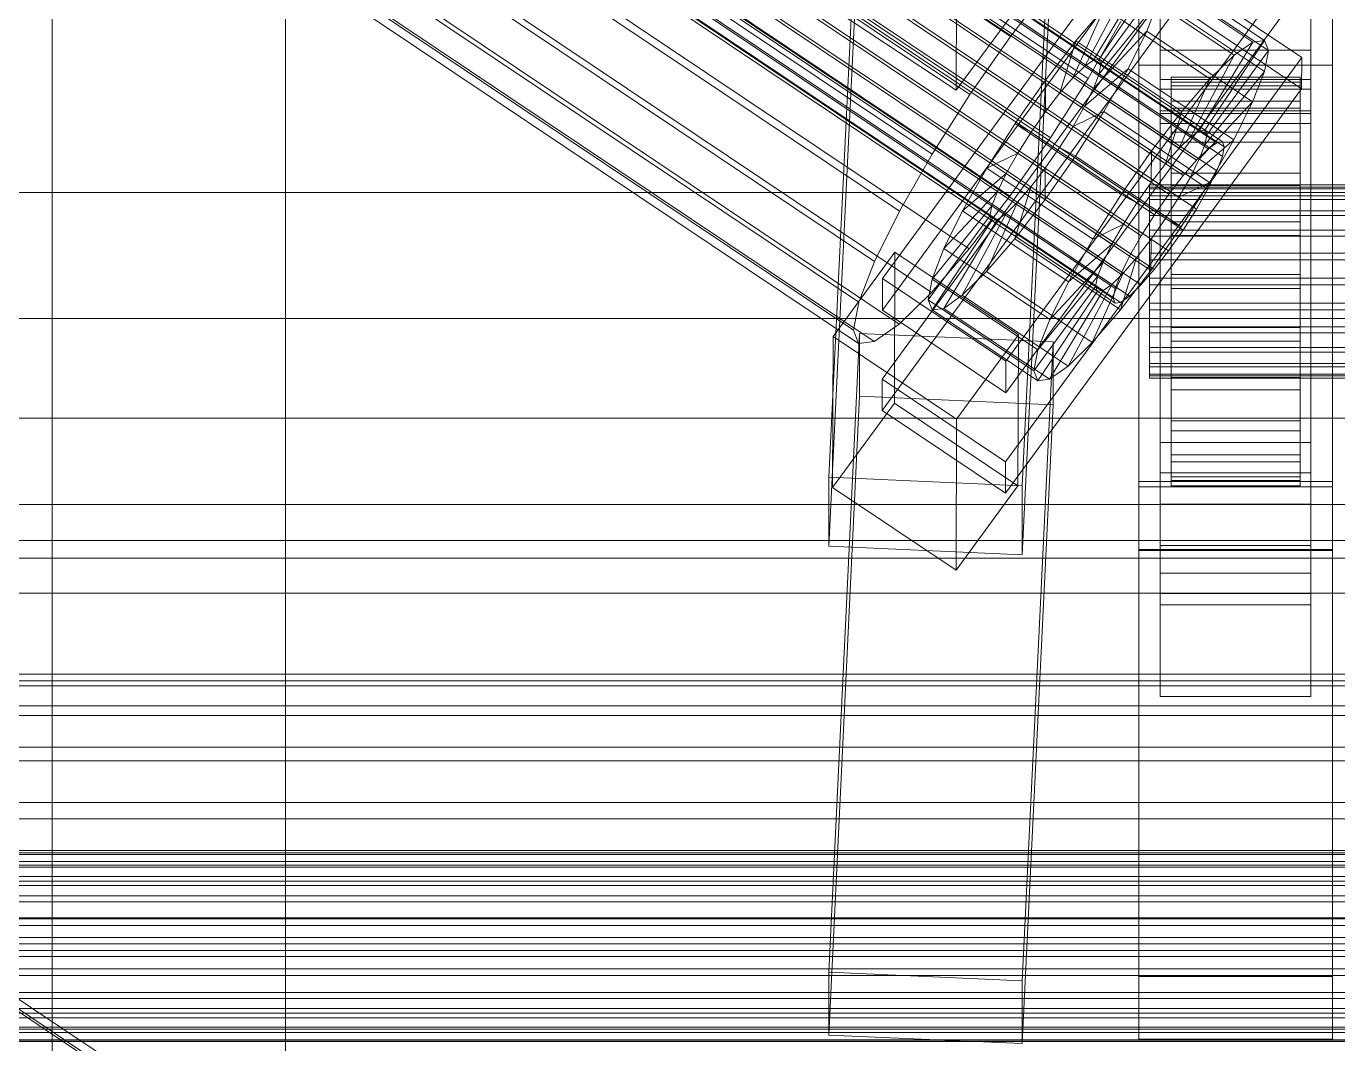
# Model space of a CAD drawing. Header units: millimetres. Extents: x -1970 to 34302, y -65268 to 6837.
# Drawn here: x -252.4 to -130.5, y -33325.2 to -33230.6 of the extents above; entities that cross this region are included whole.
import ezdxf

# ---------------------------------------------------------------- set-up
doc = ezdxf.new("R2010")
doc.units = ezdxf.units.MM
doc.layers.add('frontal_C01', color=7, linetype='Continuous', lineweight=0)
doc.layers.add('frontal_C02', color=7, linetype='Continuous', lineweight=0)

msp = doc.modelspace()

# ---------------------------------------------------------------- linework, layer by layer
at = {"layer": 'frontal_C01'}
for p, q in [((-250, -32680.37), (-250, -35735.764)), ((-250, -35740.498), (-250, -32685.104)), ((-228.298, -33114.26), (-228.298, -33426.447)), ((-228.298, -33432.135), (-228.298, -33119.948)), ((-147, -33236.46), (-147, -33190.987)), ((-133, -33190.987), (-133, -33236.46)), ((-147, -33194.188), (-147, -33239.662)), ((-133, -33239.662), (-133, -33194.188)), ((-177.811, -33272.544), (-174.943, -33213.725)), ((-156.962, -33214.511), (-159.83, -33273.331)), ((-177.811, -33278.949), (-174.943, -33220.129)), ((-159.83, -33279.735), (-156.962, -33220.916)), ((-165.983, -33236.569), (-165.926, -33221.2)), ((-147, -33238.727), (-147, -33223.359)), ((-147, -33232.833), (-147, -33223.359)), ((-133, -33223.359), (-133, -33238.727)), ((-133, -33223.359), (-133, -33232.833)), ((-149, -33234.245), (-149, -33227.842)), ((-149, -33272.936), (-149, -33227.842)), ((-131, -33227.842), (-131, -33234.245)), ((-131, -33227.842), (-131, -33272.936)), ((-177.451, -33228.957), (-165.983, -33236.569)), ((-165.983, -33236.569), (-160.247, -33228.81)), ((-133, -33232.833), (-147, -33232.833)), ((-147, -33232.833), (-147, -33248.201)), ((-133, -33248.201), (-133, -33232.833)), ((-131, -33234.245), (-149, -33234.245)), ((-149, -33279.339), (-149, -33234.245)), ((-131, -33279.339), (-131, -33234.245)), ((-133, -33236.46), (-147, -33236.46)), ((-147, -33236.46), (-147, -33239.662)), ((-133, -33239.662), (-133, -33236.46)), ((-133, -33238.727), (-147, -33238.727)), ((-147, -33238.727), (-147, -33248.201)), ((-133, -33248.201), (-133, -33238.727)), ((-147, -33239.662), (-133, -33239.662)), ((-147, -33248.201), (-133, -33248.201)), ((-425, -33267.058), (425, -33267.058)), ((-159.83, -33273.331), (-177.811, -33272.544)), ((-177.811, -33272.544), (-177.811, -33278.949)), ((-159.83, -33279.735), (-159.83, -33273.331)), ((-131, -33272.936), (-149, -33272.936)), ((-149, -33272.936), (-149, -33279.339)), ((-131, -33279.339), (-131, -33272.936)), ((980, -33275.062), (-980, -33275.062)), ((425, -33278.426), (-425, -33278.426)), ((-177.811, -33278.949), (-159.83, -33279.735)), ((-149, -33279.339), (-131, -33279.339)), ((980, -33280.062), (-980, -33280.062)), ((425, -33283.323), (-425, -33283.323)), ((-425, -33294.691), (425, -33294.691))]:
    msp.add_line(p, q, dxfattribs=at)
at = {"layer": 'frontal_C02'}
for p, q in [((-250, -32976.99), (-250, -35767.535)), ((-250, -35772.314), (-250, -32981.769)), ((-356.348, -33098.776), (-142.549, -33242.017)), ((-355.53, -33098.201), (-141.731, -33241.442)), ((-355.017, -33098.131), (-141.218, -33241.372)), ((-354.844, -33098.571), (-141.045, -33241.813)), ((-357.415, -33099.818), (-143.617, -33243.059)), ((-355.022, -33099.492), (-141.224, -33242.734)), ((-358.659, -33101.255), (-144.861, -33244.496)), ((-355.541, -33100.831), (-141.742, -33244.072)), ((-356.363, -33102.496), (-142.565, -33245.737)), ((-146.196, -33246.231), (-359.995, -33102.99)), ((-361.332, -33104.904), (-147.533, -33248.145)), ((-357.434, -33104.374), (-143.635, -33247.615)), ((-358.68, -33106.337), (-144.881, -33249.578)), ((-362.578, -33106.866), (-148.779, -33250.108)), ((-363.648, -33108.744), (-149.85, -33251.986)), ((-360.017, -33108.25), (-146.218, -33251.492)), ((-160.922, -33231.559), (-345.231, -33108.075)), ((-361.352, -33109.985), (-147.554, -33253.227)), ((-364.471, -33110.409), (-150.672, -33253.651)), ((-364.989, -33111.748), (-151.191, -33254.989)), ((-363.664, -33112.464), (-149.865, -33255.706)), ((-362.596, -33111.422), (-148.798, -33254.664)), ((-338.003, -33111.981), (-153.694, -33235.465)), ((-365.168, -33112.669), (-151.369, -33255.91)), ((-364.995, -33113.109), (-151.196, -33256.351)), ((-364.482, -33113.04), (-150.683, -33256.281)), ((-349.002, -33113.477), (-164.693, -33236.961)), ((-341.52, -33117.521), (-157.211, -33241.005)), ((-352.519, -33119.016), (-168.21, -33242.5)), ((-345.291, -33122.922), (-160.982, -33246.406)), ((-355.541, -33124.316), (-171.232, -33247.8)), ((-349.061, -33127.818), (-164.752, -33251.302)), ((-357.863, -33129.015), (-173.554, -33252.499)), ((-352.572, -33131.874), (-168.263, -33255.358)), ((-359.326, -33132.793), (-175.016, -33256.277)), ((-359.83, -33135.392), (-175.521, -33258.876)), ((-355.584, -33134.814), (-171.275, -33258.298)), ((-359.341, -33136.635), (-175.032, -33260.119)), ((-357.893, -33136.438), (-173.584, -33259.922)), ((-228.298, -33158.452), (-228.298, -33332.832)), ((-228.298, -33338.573), (-228.298, -33164.193)), ((-172.809, -33254.071), (-145.277, -33216.478)), ((-145.289, -33219.401), (-172.821, -33256.994)), ((-133.809, -33224.162), (-161.341, -33261.755)), ((-172.847, -33263.424), (-145.315, -33225.831)), ((-153.199, -33233.759), (-148.226, -33225.515)), ((-152.686, -33233.689), (-147.143, -33225.367)), ((-148.226, -33225.515), (-138.396, -33232.1)), ((-147.143, -33225.367), (-137.313, -33231.953)), ((-145.315, -33225.831), (-133.847, -33233.514)), ((-161.353, -33264.677), (-133.821, -33227.084)), ((-160.922, -33231.559), (-157.152, -33226.664)), ((-154.017, -33234.334), (-149.953, -33226.729)), ((-152.513, -33234.129), (-146.777, -33226.298)), ((-149.953, -33226.729), (-140.123, -33233.315)), ((-147, -33272.113), (-147, -33226.208)), ((-146.777, -33226.298), (-136.948, -33232.883)), ((-133, -33226.208), (-133, -33272.113)), ((-152.692, -33235.05), (-147.155, -33228.242)), ((-148.249, -33231.068), (-147.155, -33228.242)), ((-147.155, -33228.242), (-137.325, -33234.828)), ((-145.327, -33228.754), (-172.859, -33266.346)), ((-155.085, -33235.376), (-152.207, -33228.929)), ((-152.207, -33228.929), (-154.833, -33231.963)), ((-152.207, -33228.929), (-142.377, -33235.515)), ((-147, -33229.131), (-147, -33275.035)), ((-133.859, -33236.437), (-145.327, -33228.754)), ((-133, -33275.035), (-133, -33229.131)), ((-150.672, -33230.166), (-153.694, -33235.465)), ((-164.693, -33236.961), (-160.922, -33231.559)), ((-154.833, -33231.963), (-157.653, -33235.625)), ((-156.329, -33236.813), (-154.833, -33231.963)), ((-154.833, -33231.963), (-145.003, -33238.549)), ((-153.21, -33236.389), (-148.249, -33231.068)), ((-149.985, -33234.583), (-148.249, -33231.068)), ((-148.249, -33231.068), (-138.419, -33237.653)), ((-137.313, -33231.953), (-142.856, -33240.275)), ((-138.396, -33232.1), (-137.313, -33231.953)), ((-137.313, -33231.953), (-136.948, -33232.883)), ((-138.396, -33232.1), (-143.369, -33240.344)), ((-136.948, -33232.883), (-142.683, -33240.715)), ((-140.123, -33233.315), (-138.396, -33232.1)), ((-136.948, -33232.883), (-137.325, -33234.828)), ((-133.847, -33233.514), (-161.379, -33271.107)), ((-155.085, -33235.376), (-154.017, -33234.334)), ((-154.017, -33234.334), (-153.199, -33233.759)), ((-144.188, -33240.92), (-154.017, -33234.334)), ((-153.199, -33233.759), (-152.686, -33233.689)), ((-143.369, -33240.344), (-153.199, -33233.759)), ((-152.513, -33234.129), (-152.692, -33235.05)), ((-142.856, -33240.275), (-152.686, -33233.689)), ((-152.686, -33233.689), (-152.513, -33234.129)), ((-142.683, -33240.715), (-152.513, -33234.129)), ((-140.123, -33233.315), (-144.188, -33240.92)), ((-142.377, -33235.515), (-140.123, -33233.315)), ((-133.847, -33233.514), (-133.859, -33236.437)), ((-157.653, -33235.625), (-160.474, -33239.666)), ((-157.653, -33235.625), (-157.665, -33238.548)), ((-147.823, -33242.211), (-157.653, -33235.625)), ((-153.694, -33235.465), (-157.211, -33241.005)), ((-156.329, -33236.813), (-155.085, -33235.376)), ((-145.255, -33241.962), (-155.085, -33235.376)), ((-154.033, -33238.054), (-149.985, -33234.583)), ((-152.692, -33235.05), (-153.21, -33236.389)), ((-142.862, -33241.636), (-152.692, -33235.05)), ((-152.246, -33238.547), (-149.985, -33234.583)), ((-149.985, -33234.583), (-140.156, -33241.168)), ((-147, -33238.484), (-147, -33235.561)), ((-147, -33235.561), (-133, -33235.561)), ((-147, -33281.465), (-147, -33235.561)), ((-146, -33245.347), (-146, -33235.353)), ((-146, -33235.353), (-146, -33235.829)), ((-146, -33235.353), (-134, -33235.353)), ((-146, -33236.171), (-146, -33235.353)), ((-142.377, -33235.515), (-145.255, -33241.962)), ((-145.003, -33238.549), (-142.377, -33235.515)), ((-137.325, -33234.828), (-142.862, -33241.636)), ((-137.325, -33234.828), (-138.419, -33237.653)), ((-134, -33235.829), (-134, -33235.353)), ((-134, -33235.353), (-134, -33245.347)), ((-134, -33235.353), (-134, -33236.171)), ((-133, -33235.561), (-133, -33238.484)), ((-133, -33235.561), (-133, -33281.465)), ((-161.391, -33274.03), (-133.859, -33236.437)), ((-157.665, -33238.548), (-156.329, -33236.813)), ((-146.499, -33243.399), (-156.329, -33236.813)), ((-153.21, -33236.389), (-154.033, -33238.054)), ((-143.38, -33242.975), (-153.21, -33236.389)), ((-146, -33245.573), (-146, -33235.829)), ((-146, -33235.829), (-146, -33237.567)), ((-146, -33235.829), (-134, -33235.829)), ((-146, -33245.735), (-146, -33236.171)), ((-146, -33236.171), (-134, -33236.171)), ((-146, -33238.228), (-146, -33236.171)), ((-134, -33237.567), (-134, -33235.829)), ((-134, -33235.829), (-134, -33245.573)), ((-134, -33236.171), (-134, -33245.735)), ((-134, -33236.171), (-134, -33238.228)), ((-168.21, -33242.5), (-164.693, -33236.961)), ((-154.033, -33238.054), (-155.103, -33239.932)), ((-144.203, -33244.64), (-154.033, -33238.054)), ((-146, -33246.396), (-146, -33237.567)), ((-146, -33237.567), (-146, -33240.448)), ((-146, -33237.567), (-134, -33237.567)), ((-138.419, -33237.653), (-143.38, -33242.975)), ((-138.419, -33237.653), (-140.156, -33241.168)), ((-134, -33240.448), (-134, -33237.567)), ((-134, -33237.567), (-134, -33246.396)), ((-159.001, -33240.462), (-157.665, -33238.548)), ((-157.665, -33238.548), (-147.835, -33245.133)), ((-155.103, -33239.932), (-152.246, -33238.547)), ((-154.877, -33242.691), (-152.246, -33238.547)), ((-152.246, -33238.547), (-142.416, -33245.133)), ((-147.823, -33242.211), (-145.003, -33238.549)), ((-133, -33238.484), (-147, -33238.484)), ((-147, -33238.484), (-147, -33284.388)), ((-145.003, -33238.549), (-146.499, -33243.399)), ((-146, -33246.709), (-146, -33238.228)), ((-146, -33238.228), (-134, -33238.228)), ((-146, -33241.382), (-146, -33238.228)), ((-134, -33238.228), (-134, -33246.709)), ((-134, -33238.228), (-134, -33241.382)), ((-133, -33284.388), (-133, -33238.484)), ((-160.474, -33239.666), (-163.105, -33243.809)), ((-159.001, -33240.462), (-160.474, -33239.666)), ((-160.474, -33239.666), (-150.644, -33246.251)), ((-160.247, -33242.424), (-159.001, -33240.462)), ((-149.171, -33247.047), (-159.001, -33240.462)), ((-155.103, -33239.932), (-156.35, -33241.894)), ((-145.274, -33246.518), (-155.103, -33239.932)), ((-146, -33247.76), (-146, -33240.448)), ((-146, -33240.448), (-146, -33244.275)), ((-146, -33240.448), (-134, -33240.448)), ((-143.369, -33240.344), (-144.188, -33240.92)), ((-142.856, -33240.275), (-143.369, -33240.344)), ((-142.683, -33240.715), (-142.856, -33240.275)), ((-134, -33244.275), (-134, -33240.448)), ((-134, -33240.448), (-134, -33247.76)), ((-157.211, -33241.005), (-160.982, -33246.406)), ((-146, -33248.203), (-146, -33241.382)), ((-146, -33241.382), (-134, -33241.382)), ((-146, -33245.42), (-146, -33241.382)), ((-144.188, -33240.92), (-145.255, -33241.962)), ((-140.156, -33241.168), (-144.203, -33244.64)), ((-143.38, -33242.975), (-142.862, -33241.636)), ((-142.862, -33241.636), (-142.683, -33240.715)), ((-142.549, -33242.017), (-141.731, -33241.442)), ((-140.156, -33241.168), (-142.416, -33245.133)), ((-141.731, -33241.442), (-141.218, -33241.372)), ((-141.218, -33241.372), (-141.045, -33241.813)), ((-134, -33241.382), (-134, -33248.203)), ((-134, -33241.382), (-134, -33245.42)), ((-171.232, -33247.8), (-168.21, -33242.5)), ((-160.247, -33242.424), (-163.105, -33243.809)), ((-161.318, -33244.302), (-160.247, -33242.424)), ((-150.417, -33249.01), (-160.247, -33242.424)), ((-157.698, -33246.731), (-154.877, -33242.691)), ((-156.35, -33241.894), (-157.686, -33243.808)), ((-156.35, -33241.894), (-154.877, -33242.691)), ((-146.52, -33248.48), (-156.35, -33241.894)), ((-154.877, -33242.691), (-145.047, -33249.276)), ((-150.644, -33246.251), (-147.823, -33242.211)), ((-147.835, -33245.133), (-147.823, -33242.211)), ((-145.255, -33241.962), (-146.499, -33243.399)), ((-143.617, -33243.059), (-142.549, -33242.017)), ((-141.224, -33242.734), (-141.742, -33244.072)), ((-141.045, -33241.813), (-141.224, -33242.734)), ((-163.105, -33243.809), (-165.365, -33247.774)), ((-163.105, -33243.809), (-153.275, -33250.395)), ((-157.686, -33243.808), (-159.022, -33245.543)), ((-157.686, -33243.808), (-157.698, -33246.731)), ((-147.856, -33250.394), (-157.686, -33243.808)), ((-146.499, -33243.399), (-147.835, -33245.133)), ((-144.861, -33244.496), (-143.617, -33243.059)), ((-144.203, -33244.64), (-143.38, -33242.975)), ((-141.742, -33244.072), (-142.565, -33245.737)), ((-161.318, -33244.302), (-165.365, -33247.774)), ((-162.14, -33245.967), (-161.318, -33244.302)), ((-151.488, -33250.888), (-161.318, -33244.302)), ((-147.835, -33245.133), (-149.171, -33247.047)), ((-148, -33245.735), (-148, -33245.347)), ((-148, -33245.347), (-148, -33245.573)), ((-148, -33245.347), (148, -33245.347)), ((-146.196, -33246.231), (-144.861, -33244.496)), ((-146, -33249.573), (-146, -33244.275)), ((-146, -33244.275), (-146, -33248.789)), ((-146, -33244.275), (-134, -33244.275)), ((-146, -33245.573), (-146, -33245.347)), ((-134, -33245.347), (-146, -33245.347)), ((-146, -33245.347), (-146, -33245.735)), ((-145.274, -33246.518), (-144.203, -33244.64)), ((-142.416, -33245.133), (-145.274, -33246.518)), ((-142.416, -33245.133), (-145.047, -33249.276)), ((-134, -33248.789), (-134, -33244.275)), ((-134, -33244.275), (-134, -33249.573)), ((-134, -33245.347), (-134, -33245.573)), ((-134, -33245.735), (-134, -33245.347)), ((450, -33246.084), (-450, -33246.084)), ((-162.14, -33245.967), (-167.102, -33251.288)), ((-160.982, -33246.406), (-164.752, -33251.302)), ((-162.659, -33247.306), (-162.14, -33245.967)), ((-152.311, -33252.553), (-162.14, -33245.967)), ((-159.022, -33245.543), (-160.518, -33250.393)), ((-159.022, -33245.543), (-160.266, -33246.98)), ((-149.192, -33252.129), (-159.022, -33245.543)), ((-153.275, -33250.395), (-150.644, -33246.251)), ((-150.644, -33246.251), (-149.171, -33247.047)), ((-148, -33245.573), (-148, -33246.396)), ((-148, -33245.573), (148, -33245.573)), ((-148, -33246.709), (-148, -33245.735)), ((-148, -33245.735), (148, -33245.735)), ((-148, -33246.396), (-148, -33247.76)), ((-148, -33246.396), (148, -33246.396)), ((-147.533, -33248.145), (-146.196, -33246.231)), ((-146.52, -33248.48), (-145.274, -33246.518)), ((-146, -33250.116), (-146, -33245.42)), ((-146, -33245.42), (-134, -33245.42)), ((-146, -33250.066), (-146, -33245.42)), ((-146, -33246.396), (-146, -33245.573)), ((-134, -33245.573), (-146, -33245.573)), ((-134, -33245.735), (-146, -33245.735)), ((-146, -33245.735), (-146, -33246.709)), ((-146, -33247.76), (-146, -33246.396)), ((-134, -33246.396), (-146, -33246.396)), ((-142.565, -33245.737), (-143.635, -33247.615)), ((-134, -33245.42), (-134, -33250.116)), ((-134, -33245.42), (-134, -33250.066)), ((-134, -33245.573), (-134, -33246.396)), ((-134, -33246.709), (-134, -33245.735)), ((-134, -33246.396), (-134, -33247.76)), ((-173.554, -33252.499), (-171.232, -33247.8)), ((-162.659, -33247.306), (-168.196, -33254.114)), ((-165.365, -33247.774), (-167.102, -33251.288)), ((-165.365, -33247.774), (-155.535, -33254.359)), ((-160.266, -33246.98), (-163.144, -33253.427)), ((-162.837, -33248.227), (-162.659, -33247.306)), ((-152.829, -33253.892), (-162.659, -33247.306)), ((-160.266, -33246.98), (-161.333, -33248.022)), ((-160.518, -33250.393), (-157.698, -33246.731)), ((-150.436, -33253.566), (-160.266, -33246.98)), ((-157.698, -33246.731), (-147.868, -33253.317)), ((-149.171, -33247.047), (-150.417, -33249.01)), ((-148, -33248.203), (-148, -33246.709)), ((-148, -33246.709), (148, -33246.709)), ((-148, -33247.76), (-148, -33249.573)), ((-148, -33247.76), (148, -33247.76)), ((-134, -33246.709), (-146, -33246.709)), ((-146, -33246.709), (-146, -33248.203)), ((-146, -33249.573), (-146, -33247.76)), ((-134, -33247.76), (-146, -33247.76)), ((-143.635, -33247.615), (-144.881, -33249.578)), ((-134, -33248.203), (-134, -33246.709)), ((-134, -33247.76), (-134, -33249.573)), ((-162.837, -33248.227), (-168.573, -33256.059)), ((-162.664, -33248.667), (-168.208, -33256.989)), ((-162.151, -33248.598), (-167.125, -33256.841)), ((-161.333, -33248.022), (-165.397, -33255.627)), ((-162.664, -33248.667), (-162.837, -33248.227)), ((-153.008, -33254.813), (-162.837, -33248.227)), ((-162.151, -33248.598), (-162.664, -33248.667)), ((-152.835, -33255.253), (-162.664, -33248.667)), ((-161.333, -33248.022), (-162.151, -33248.598)), ((-152.321, -33255.183), (-162.151, -33248.598)), ((-151.503, -33254.608), (-161.333, -33248.022)), ((-153.275, -33250.395), (-150.417, -33249.01)), ((-150.417, -33249.01), (-151.488, -33250.888)), ((-148.779, -33250.108), (-147.533, -33248.145)), ((-148, -33250.116), (-148, -33248.203)), ((-148, -33248.203), (148, -33248.203)), ((-147.856, -33250.394), (-146.52, -33248.48)), ((-145.047, -33249.276), (-146.52, -33248.48)), ((-134, -33248.203), (-146, -33248.203)), ((-146, -33248.203), (-146, -33250.116)), ((-146, -33248.789), (-146, -33251.711)), ((-134, -33248.789), (-146, -33248.789)), ((-146, -33248.789), (-146, -33253.681)), ((-134, -33250.116), (-134, -33248.203)), ((-134, -33251.711), (-134, -33248.789)), ((-134, -33253.681), (-134, -33248.789)), ((-149.85, -33251.986), (-148.779, -33250.108)), ((-148, -33249.573), (-148, -33251.711)), ((-148, -33249.573), (148, -33249.573)), ((-148, -33252.316), (-148, -33250.116)), ((-148, -33250.116), (148, -33250.116)), ((-145.047, -33249.276), (-147.868, -33253.317)), ((-144.881, -33249.578), (-146.218, -33251.492)), ((-146, -33251.711), (-146, -33249.573)), ((-134, -33249.573), (-146, -33249.573)), ((-146, -33252.316), (-146, -33250.066)), ((-146, -33250.066), (-134, -33250.066)), ((-146, -33255.003), (-146, -33250.066)), ((-134, -33250.116), (-146, -33250.116)), ((-146, -33250.116), (-146, -33252.316)), ((-134, -33249.573), (-134, -33251.711)), ((-134, -33250.066), (-134, -33252.316)), ((-134, -33250.066), (-134, -33255.003)), ((-134, -33252.316), (-134, -33250.116)), ((-164.752, -33251.302), (-168.263, -33255.358)), ((-167.102, -33251.288), (-168.196, -33254.114)), ((-167.102, -33251.288), (-157.272, -33257.874)), ((-163.144, -33253.427), (-160.518, -33250.393)), ((-160.518, -33250.393), (-150.688, -33256.979)), ((-155.535, -33254.359), (-153.275, -33250.395)), ((-155.535, -33254.359), (-151.488, -33250.888)), ((-151.488, -33250.888), (-152.311, -33252.553)), ((-149.192, -33252.129), (-147.856, -33250.394)), ((-147.868, -33253.317), (-147.856, -33250.394)), ((-146.218, -33251.492), (-147.554, -33253.227)), ((-177.394, -33259.46), (-171.658, -33251.628)), ((-175.016, -33256.277), (-173.554, -33252.499)), ((-171.715, -33265.657), (-171.658, -33251.628)), ((-171.658, -33251.628), (-160.19, -33259.312)), ((-157.272, -33257.874), (-152.311, -33252.553)), ((-152.311, -33252.553), (-152.829, -33253.892)), ((-150.688, -33256.979), (-149.192, -33252.129)), ((-150.672, -33253.651), (-149.85, -33251.986)), ((-150.436, -33253.566), (-149.192, -33252.129)), ((-148, -33251.711), (-148, -33254.029)), ((148, -33251.711), (-148, -33251.711)), ((-148, -33254.655), (-148, -33252.316)), ((-148, -33252.316), (148, -33252.316)), ((-146, -33251.711), (-134, -33251.711)), ((-146, -33254.029), (-146, -33251.711)), ((-134, -33252.316), (-146, -33252.316)), ((-146, -33252.316), (-146, -33254.655)), ((-134, -33251.711), (-134, -33254.029)), ((-134, -33254.655), (-134, -33252.316)), ((-165.397, -33255.627), (-163.144, -33253.427)), ((-163.144, -33253.427), (-153.314, -33260.013)), ((-158.366, -33260.7), (-152.829, -33253.892)), ((-153.314, -33260.013), (-150.436, -33253.566)), ((-152.829, -33253.892), (-153.008, -33254.813)), ((-151.503, -33254.608), (-150.436, -33253.566)), ((-151.191, -33254.989), (-150.672, -33253.651)), ((-147.868, -33253.317), (-150.688, -33256.979)), ((-147.554, -33253.227), (-148.798, -33254.664)), ((-146, -33254.029), (-146, -33253.681)), ((-146, -33253.681), (-146, -33258.618)), ((-146, -33253.681), (-134, -33253.681)), ((-134, -33258.618), (-134, -33253.681)), ((-134, -33253.681), (-134, -33254.029)), ((-172.809, -33254.071), (-172.821, -33256.994)), ((-161.341, -33261.755), (-172.809, -33254.071)), ((-168.196, -33254.114), (-168.573, -33256.059)), ((-168.196, -33254.114), (-158.366, -33260.7)), ((-158.743, -33262.644), (-153.008, -33254.813)), ((-157.272, -33257.874), (-155.535, -33254.359)), ((-155.567, -33262.213), (-151.503, -33254.608)), ((-153.008, -33254.813), (-152.835, -33255.253)), ((-152.321, -33255.183), (-151.503, -33254.608)), ((-151.369, -33255.91), (-151.191, -33254.989)), ((-148.798, -33254.664), (-149.865, -33255.706)), ((-148, -33254.029), (-148, -33256.367)), ((-148, -33254.029), (148, -33254.029)), ((-148, -33256.972), (-148, -33254.655)), ((-148, -33254.655), (148, -33254.655)), ((-146, -33256.367), (-146, -33254.029)), ((-134, -33254.029), (-146, -33254.029)), ((-146, -33254.655), (-146, -33255.003)), ((-134, -33254.655), (-146, -33254.655)), ((-146, -33254.655), (-146, -33256.972)), ((-146, -33255.003), (-134, -33255.003)), ((-146, -33259.895), (-146, -33255.003)), ((-134, -33254.029), (-134, -33256.367)), ((-134, -33255.003), (-134, -33254.655)), ((-134, -33256.972), (-134, -33254.655)), ((-134, -33255.003), (-134, -33259.895)), ((-175.521, -33258.876), (-175.016, -33256.277)), ((-168.263, -33255.358), (-171.275, -33258.298)), ((-168.573, -33256.059), (-168.208, -33256.989)), ((-168.573, -33256.059), (-158.743, -33262.644)), ((-167.125, -33256.841), (-165.397, -33255.627)), ((-165.397, -33255.627), (-155.567, -33262.213)), ((-158.378, -33263.575), (-152.835, -33255.253)), ((-157.295, -33263.427), (-152.321, -33255.183)), ((-152.835, -33255.253), (-152.321, -33255.183)), ((-151.196, -33256.351), (-151.369, -33255.91)), ((-150.683, -33256.281), (-151.196, -33256.351)), ((-149.865, -33255.706), (-150.683, -33256.281)), ((-148, -33256.367), (-148, -33258.568)), ((-148, -33256.367), (148, -33256.367)), ((-146, -33258.568), (-146, -33256.367)), ((-146, -33256.367), (-146, -33258.618)), ((-134, -33256.367), (-146, -33256.367)), ((-134, -33258.618), (-134, -33256.367)), ((-134, -33256.367), (-134, -33258.568)), ((-172.821, -33256.994), (-161.353, -33264.677)), ((-168.208, -33256.989), (-167.125, -33256.841)), ((-168.208, -33256.989), (-158.378, -33263.575)), ((-167.125, -33256.841), (-157.295, -33263.427)), ((-150.688, -33256.979), (-153.314, -33260.013)), ((-148, -33259.11), (-148, -33256.972)), ((-148, -33256.972), (148, -33256.972)), ((-146, -33256.972), (-146, -33259.895)), ((-134, -33256.972), (-146, -33256.972)), ((-146, -33256.972), (-146, -33259.11)), ((-134, -33259.895), (-134, -33256.972)), ((-134, -33259.11), (-134, -33256.972)), ((-450, -33257.775), (450, -33257.775)), ((-171.275, -33258.298), (-173.584, -33259.922)), ((-158.366, -33260.7), (-157.272, -33257.874)), ((-148, -33258.568), (-148, -33260.481)), ((-148, -33258.568), (148, -33258.568)), ((-146, -33260.481), (-146, -33258.568)), ((-146, -33258.568), (-146, -33263.264)), ((-134, -33258.568), (-146, -33258.568)), ((-146, -33258.618), (-146, -33263.264)), ((-146, -33258.618), (-134, -33258.618)), ((-134, -33263.264), (-134, -33258.568)), ((-134, -33258.568), (-134, -33260.481)), ((-134, -33263.264), (-134, -33258.618)), ((-177.811, -33318.541), (-174.943, -33259.164)), ((-177.394, -33259.46), (-177.451, -33273.489)), ((-165.926, -33267.143), (-177.394, -33259.46)), ((-175.032, -33260.119), (-175.521, -33258.876)), ((-173.584, -33259.922), (-175.032, -33260.119)), ((-174.943, -33265.01), (-174.943, -33259.164)), ((-174.943, -33259.164), (-156.962, -33259.958)), ((-160.19, -33259.312), (-165.926, -33267.143)), ((-160.19, -33259.312), (-160.247, -33273.34)), ((-156.962, -33259.958), (-159.83, -33319.335)), ((-156.962, -33259.958), (-156.962, -33265.805)), ((-153.314, -33260.013), (-155.567, -33262.213)), ((-148, -33260.923), (-148, -33259.11)), ((-148, -33259.11), (148, -33259.11)), ((-146, -33259.11), (-146, -33264.408)), ((-134, -33259.11), (-146, -33259.11)), ((-146, -33259.11), (-146, -33260.923)), ((-146, -33259.895), (-134, -33259.895)), ((-146, -33264.408), (-146, -33259.895)), ((-134, -33264.408), (-134, -33259.11)), ((-134, -33260.923), (-134, -33259.11)), ((-134, -33259.895), (-134, -33264.408)), ((-158.743, -33262.644), (-158.366, -33260.7)), ((-148, -33260.481), (-148, -33261.975)), ((-148, -33260.481), (148, -33260.481)), ((-148, -33262.288), (-148, -33260.923)), ((-148, -33260.923), (148, -33260.923)), ((-146, -33261.975), (-146, -33260.481)), ((-146, -33260.481), (-146, -33267.301)), ((-134, -33260.481), (-146, -33260.481)), ((-146, -33260.923), (-146, -33268.236)), ((-134, -33260.923), (-146, -33260.923)), ((-146, -33260.923), (-146, -33262.288)), ((-134, -33267.301), (-134, -33260.481)), ((-134, -33260.481), (-134, -33261.975)), ((-134, -33268.236), (-134, -33260.923)), ((-134, -33262.288), (-134, -33260.923)), ((-161.353, -33264.677), (-161.341, -33261.755)), ((-155.567, -33262.213), (-157.295, -33263.427)), ((-148, -33261.975), (-148, -33262.949)), ((-148, -33261.975), (148, -33261.975)), ((-148, -33263.111), (-148, -33262.288)), ((-148, -33262.288), (148, -33262.288)), ((-146, -33262.949), (-146, -33261.975)), ((-146, -33261.975), (-146, -33270.456)), ((-134, -33261.975), (-146, -33261.975)), ((-146, -33262.288), (-146, -33271.117)), ((-134, -33262.288), (-146, -33262.288)), ((-146, -33262.288), (-146, -33263.111)), ((-134, -33270.456), (-134, -33261.975)), ((-134, -33261.975), (-134, -33262.949)), ((-134, -33271.117), (-134, -33262.288)), ((-134, -33263.111), (-134, -33262.288)), ((-172.847, -33263.424), (-172.859, -33266.346)), ((-161.379, -33271.107), (-172.847, -33263.424)), ((-158.378, -33263.575), (-158.743, -33262.644)), ((-157.295, -33263.427), (-158.378, -33263.575)), ((-148, -33262.949), (-148, -33263.336)), ((-148, -33262.949), (148, -33262.949)), ((-148, -33263.336), (-148, -33263.111)), ((-148, -33263.111), (148, -33263.111)), ((-148, -33263.336), (148, -33263.336)), ((-146, -33263.336), (-146, -33262.949)), ((-146, -33262.949), (-146, -33272.512)), ((-134, -33262.949), (-146, -33262.949)), ((-146, -33263.111), (-146, -33272.854)), ((-134, -33263.111), (-146, -33263.111)), ((-146, -33263.111), (-146, -33263.336)), ((-146, -33263.264), (-146, -33267.301)), ((-146, -33263.264), (-134, -33263.264)), ((-146, -33263.336), (-146, -33273.33)), ((-134, -33263.336), (-146, -33263.336)), ((-134, -33272.512), (-134, -33262.949)), ((-134, -33262.949), (-134, -33263.336)), ((-134, -33272.854), (-134, -33263.111)), ((-134, -33263.336), (-134, -33263.111)), ((-134, -33267.301), (-134, -33263.264)), ((-134, -33273.33), (-134, -33263.336)), ((-146, -33264.408), (-134, -33264.408)), ((-146, -33268.236), (-146, -33264.408)), ((-134, -33264.408), (-134, -33268.236)), ((-177.811, -33324.387), (-174.943, -33265.01)), ((-171.715, -33265.657), (-177.451, -33273.489)), ((-156.962, -33265.805), (-174.943, -33265.01)), ((-160.247, -33273.34), (-171.715, -33265.657)), ((-159.83, -33325.181), (-156.962, -33265.805)), ((-172.859, -33266.346), (-161.391, -33274.03)), ((-165.983, -33281.172), (-165.926, -33267.143)), ((-146, -33267.301), (-146, -33270.456)), ((-146, -33267.301), (-134, -33267.301)), ((-134, -33270.456), (-134, -33267.301)), ((-146, -33268.236), (-134, -33268.236)), ((-146, -33271.117), (-146, -33268.236)), ((-134, -33268.236), (-134, -33271.117)), ((-332.629, -33268.94), (-148.32, -33392.424)), ((-331.181, -33268.743), (-146.872, -33392.227)), ((-147, -33283.352), (-147, -33269.323)), ((-147, -33269.323), (-133, -33269.323)), ((-147, -33278.887), (-147, -33269.323)), ((-133, -33269.323), (-133, -33283.352)), ((-133, -33269.323), (-133, -33278.887)), ((-330.692, -33269.986), (-146.383, -33393.47)), ((-146, -33270.456), (-146, -33272.512)), ((-146, -33270.456), (-134, -33270.456)), ((-134, -33272.512), (-134, -33270.456)), ((-161.391, -33274.03), (-161.379, -33271.107)), ((-133, -33272.113), (-147, -33272.113)), ((-147, -33272.113), (-147, -33275.035)), ((-146, -33271.117), (-134, -33271.117)), ((-146, -33272.854), (-146, -33271.117)), ((-134, -33271.117), (-134, -33272.854)), ((-133, -33275.035), (-133, -33272.113)), ((-165.983, -33281.172), (-160.247, -33273.34)), ((-149, -33279.26), (-149, -33273.415)), ((-149, -33273.415), (-131, -33273.415)), ((-149, -33318.937), (-149, -33273.415)), ((-146, -33272.512), (-146, -33273.33)), ((-146, -33272.512), (-134, -33272.512)), ((-146, -33272.854), (-134, -33272.854)), ((-146, -33273.33), (-146, -33272.854)), ((-146, -33273.33), (-134, -33273.33)), ((-134, -33273.33), (-134, -33272.512)), ((-134, -33272.854), (-134, -33273.33)), ((-131, -33273.415), (-131, -33279.26)), ((-131, -33273.415), (-131, -33318.937)), ((-177.451, -33273.489), (-165.983, -33281.172)), ((-147, -33275.035), (-133, -33275.035)), ((-131, -33279.26), (-149, -33279.26)), ((-149, -33324.782), (-149, -33279.26)), ((-133, -33278.887), (-147, -33278.887)), ((-147, -33278.887), (-147, -33292.915)), ((-133, -33292.915), (-133, -33278.887)), ((-131, -33324.782), (-131, -33279.26)), ((-133, -33281.465), (-147, -33281.465)), ((-147, -33281.465), (-147, -33284.388)), ((-133, -33284.388), (-133, -33281.465)), ((-133, -33283.352), (-147, -33283.352)), ((-147, -33283.352), (-147, -33292.915)), ((-147, -33284.388), (-133, -33284.388)), ((-133, -33292.915), (-133, -33283.352)), ((-311.15, -33290.83), (311.15, -33290.83)), ((-311.15, -33291.466), (311.15, -33291.466)), ((-311.15, -33291.923), (311.15, -33291.923)), ((-147, -33292.915), (-133, -33292.915)), ((-311.15, -33293.789), (311.15, -33293.789)), ((-311.15, -33294.672), (311.15, -33294.672)), ((-311.15, -33297.64), (311.15, -33297.64)), ((-311.15, -33298.89), (311.15, -33298.89)), ((-311.15, -33302.757), (311.15, -33302.757)), ((-311.15, -33304.287), (311.15, -33304.287)), ((-440, -33307.22), (440, -33307.22)), ((-440, -33307.445), (440, -33307.445)), ((-440, -33307.607), (440, -33307.607)), ((-440, -33308.268), (440, -33308.268)), ((-440, -33308.581), (440, -33308.581)), ((311.15, -33308.791), (-311.15, -33308.791)), ((-440, -33309.633), (440, -33309.633)), ((-440, -33310.076), (440, -33310.076)), ((-311.15, -33310.498), (311.15, -33310.498)), ((-440, -33311.446), (440, -33311.446)), ((-440, -33311.988), (440, -33311.988)), ((440, -33313.584), (-440, -33313.584)), ((-425, -33313.479), (425, -33313.479)), ((-440, -33314.189), (440, -33314.189)), ((-440, -33315.901), (440, -33315.901)), ((-311.15, -33315.331), (311.15, -33315.331)), ((-440, -33316.527), (440, -33316.527)), ((-311.15, -33317.098), (311.15, -33317.098)), ((-440, -33318.24), (440, -33318.24)), ((-159.83, -33319.335), (-177.811, -33318.541)), ((-177.811, -33318.541), (-177.811, -33324.387)), ((-440, -33318.845), (440, -33318.845)), ((-159.83, -33325.181), (-159.83, -33319.335)), ((-131, -33318.937), (-149, -33318.937)), ((-149, -33318.937), (-149, -33324.782)), ((-131, -33324.782), (-131, -33318.937)), ((-440, -33320.441), (440, -33320.441)), ((-440, -33320.983), (440, -33320.983)), ((-311.15, -33321.931), (311.15, -33321.931)), ((-440, -33322.353), (440, -33322.353)), ((-440, -33322.796), (440, -33322.796)), ((-440, -33323.847), (440, -33323.847)), ((-440, -33324.16), (440, -33324.16)), ((-311.15, -33323.638), (311.15, -33323.638)), ((-177.811, -33324.387), (-159.83, -33325.181)), ((-440, -33324.821), (440, -33324.821)), ((-440, -33324.984), (440, -33324.984)), ((425, -33324.955), (-425, -33324.955)), ((-149, -33324.782), (-131, -33324.782))]:
    msp.add_line(p, q, dxfattribs=at)

doc.saveas('drawing.dxf')
